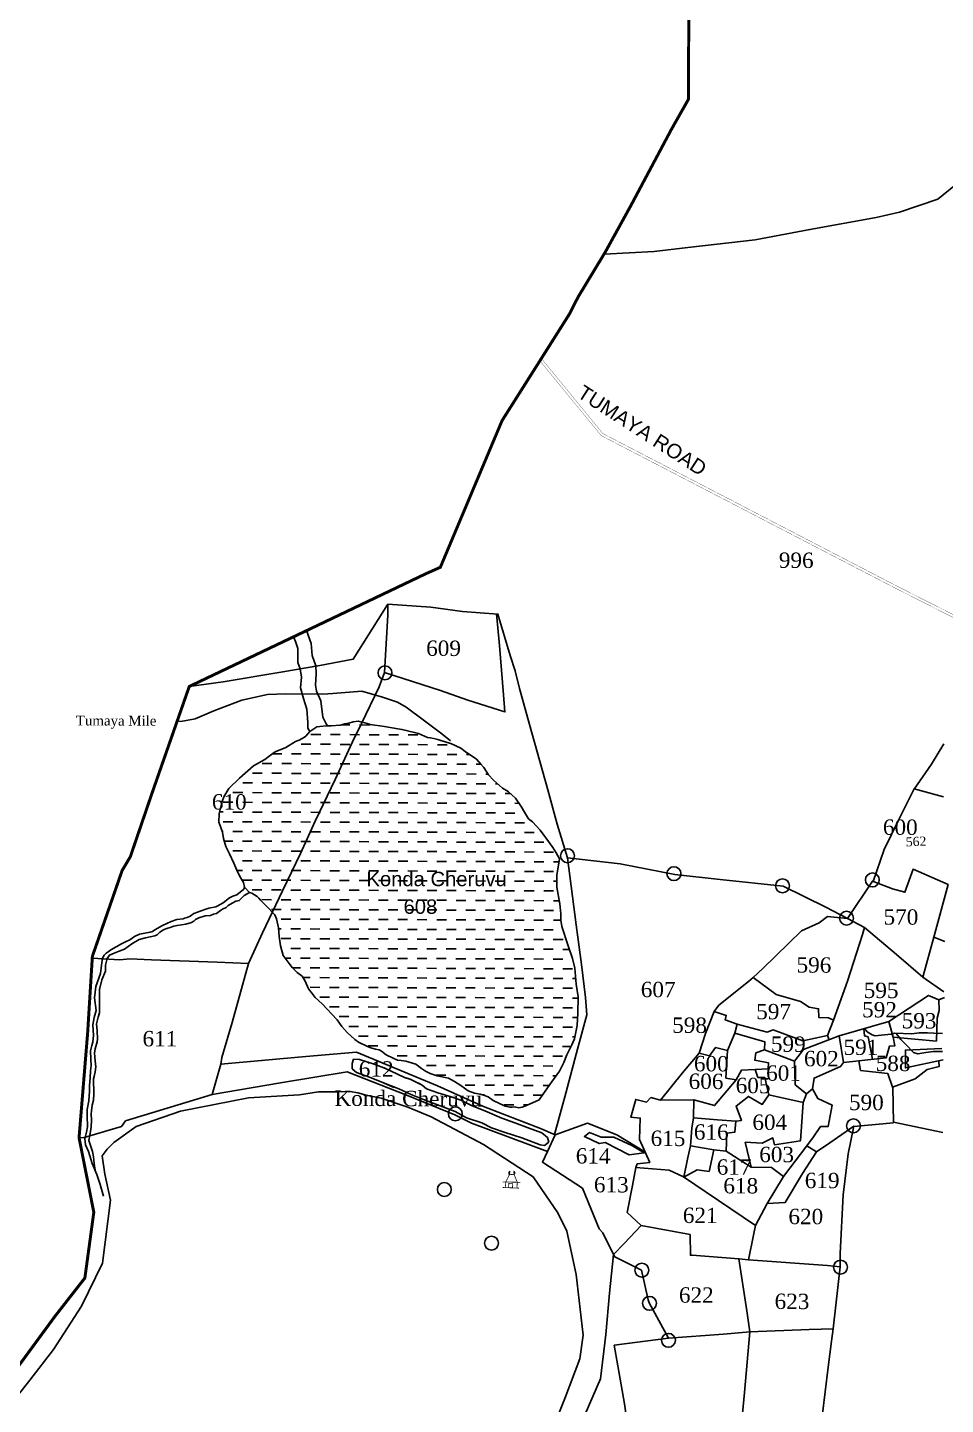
# Model space of a CAD drawing. Header units: feet. Extents: x 349593 to 350015, y 1571769 to 1572365.
# Drawn here: x 349688.6 to 349739.1, y 1572020.6 to 1572096.4 of the extents above; entities that cross this region are included whole.
import ezdxf

# ---------------------------------------------------------------- set-up
doc = ezdxf.new("R2010")
doc.units = ezdxf.units.FT
doc.header["$LTSCALE"] = 15
doc.header["$MEASUREMENT"] = 0
for name, color, linetype in [('CARTTRACK', 6, 'Continuous'), ('PLATS', 6, 'Continuous'), ('PLOTNO', 7, 'Continuous'), ('STREAM', 4, 'Continuous'), ('TANK', 4, 'Continuous'), ('text', 7, 'Continuous'), ('VILLAGE', 30, 'Continuous'), ('VILLAGE BOUNDRY', 7, 'Continuous')]:
    doc.layers.add(name, color=color, linetype=linetype)
doc.layers.add('ROAD', color=1, linetype='Continuous', lineweight=40)
doc.styles.add('ARIAL', font='ARIAL.TTF')
doc.styles.get("Standard").update_dxf_attribs({"font": 'TIMES.TTF'})

msp = doc.modelspace()

# ---------------------------------------------------------------- hatches: boundary and pattern name
at = {"layer": 'STREAM', "extrusion": (-3.55122e-05, 6.11968e-05, 1)}
h = msp.add_hatch(dxfattribs=at)
h.set_pattern_fill('DASH', color=256, scale=4.279352, angle=-0.21052, style=0)
h.set_pattern_definition([(359.7895, (349627.3469, 1571952.38144), (0.5368809, 0.53295), [0.534919, -0.534919])])
h.paths.add_polyline_path([(349715.66, 1572036.938), (349715.423, 1572036.983), (349715.296, 1572036.97), (349715.186, 1572036.97), (349714.91, 1572037.024), (349714.253, 1572037.334), (349713.984, 1572037.534), (349713.786, 1572037.621), (349713.547, 1572037.696), (349713.235, 1572037.741), (349712.886, 1572037.872), (349712.474, 1572038.169), (349712.119, 1572038.38), (349711.8, 1572038.56), (349711.178, 1572038.703), (349710.782, 1572038.832), (349710.537, 1572038.952), (349710.32, 1572039.093), (349710.004, 1572039.336), (349709.452, 1572039.511), (349709.198, 1572039.536), (349708.994, 1572039.556), (349708.76, 1572039.662), (349708.364, 1572039.859), (349708.105, 1572040.061), (349707.973, 1572040.119), (349707.772, 1572040.167), (349707.582, 1572040.222), (349707.332, 1572040.312), (349706.84, 1572040.549), (349706.651, 1572040.698), (349706.227, 1572041.083), (349705.936, 1572041.419), (349705.68, 1572041.773), (349705.387, 1572042.082), (349704.839, 1572042.659), (349704.457, 1572043.012), (349704.292, 1572043.227), (349704.103, 1572043.476), (349703.909, 1572043.909), (349703.738, 1572044.173), (349703.479, 1572044.384), (349703.196, 1572044.652), (349702.98, 1572044.947), (349702.705, 1572045.322), (349702.552, 1572045.854), (349702.485, 1572046.357), (349702.445, 1572046.837), (349702.331, 1572047.332), (349702.238, 1572047.561), (349701.758, 1572048.05), (349701.45, 1572048.363), (349701.353, 1572048.464), (349701.273, 1572048.555), (349700.982, 1572048.755), (349700.841, 1572048.78), (349700.572, 1572049.079), (349700.52, 1572049.334), (349700.353, 1572049.613), (349700.205, 1572049.889), (349699.995, 1572050.398), (349699.74, 1572050.911), (349699.54, 1572051.314), (349699.422, 1572051.749), (349699.36, 1572052.105), (349699.262, 1572052.366), (349699.163, 1572052.656), (349699.185, 1572053.127), (349699.344, 1572053.797), (349699.434, 1572054.05), (349699.717, 1572054.511), (349700.295, 1572055.076), (349701.062, 1572055.755), (349701.693, 1572056.107), (349701.933, 1572056.277), (349702.257, 1572056.521), (349702.848, 1572056.761), (349703.379, 1572057.089), (349703.578, 1572057.16), (349703.872, 1572057.322), (349703.95, 1572057.388), (349704.17, 1572057.643), (349704.546, 1572057.894), (349704.711, 1572057.917), (349705.062, 1572057.95), (349705.334, 1572057.944), (349705.83, 1572057.997), (349706.095, 1572058.056), (349706.314, 1572058.094), (349706.549, 1572058.166), (349706.835, 1572058.212), (349707.194, 1572058.123), (349707.33, 1572058.08), (349707.48, 1572058.021), (349708.283, 1572057.906), (349709.004, 1572057.787), (349709.23, 1572057.756), (349709.472, 1572057.704), (349710.138, 1572057.536), (349710.633, 1572057.317), (349710.794, 1572057.297), (349710.985, 1572057.259), (349711.206, 1572057.205), (349711.724, 1572057.044), (349711.93, 1572056.979), (349712.471, 1572056.73), (349712.72, 1572056.539), (349713.333, 1572056.124), (349713.58, 1572055.845), (349713.734, 1572055.653), (349713.997, 1572055.255), (349714.271, 1572054.954), (349714.772, 1572054.522), (349715.072, 1572054.332), (349715.481, 1572053.977), (349715.786, 1572053.506), (349715.982, 1572053.195), (349716.205, 1572052.842), (349716.425, 1572052.668), (349716.849, 1572052.213), (349717.047, 1572051.945), (349717.153, 1572051.796), (349717.532, 1572051.261), (349717.727, 1572050.974), (349717.904, 1572050.629), (349717.826, 1572050.177), (349717.748, 1572049.746), (349717.753, 1572049.079), (349717.929, 1572048.164), (349717.977, 1572047.617), (349717.975, 1572047.267), (349718.032, 1572046.914), (349718.385, 1572045.844), (349718.621, 1572045.156), (349718.752, 1572044.611), (349718.819, 1572043.744), (349718.934, 1572043.047), (349718.913, 1572042.146), (349718.875, 1572041.473), (349718.732, 1572040.734), (349718.579, 1572040.398), (349718.315, 1572039.86), (349718.151, 1572039.437), (349717.899, 1572038.961), (349717.471, 1572038.346), (349716.994, 1572037.661), (349716.793, 1572037.368), (349716.425, 1572037.212), (349716.002, 1572037.034), (349715.849, 1572036.973)])

# ---------------------------------------------------------------- linework, layer by layer
at = {"layer": 'CARTTRACK', "extrusion": (-3.55122e-05, 6.11968e-05, 1), "elevation": 82.799}
for points in [[(349724.364, 1572110.327), (349725.627, 1572110.003), (349726.727, 1572109.752), (349728.478, 1572109.2), (349729.467, 1572108.748), (349731.839, 1572107.656), (349733.855, 1572106.423), (349734.701, 1572105.581), (349735.226, 1572104.799), (349736.457, 1572102.974), (349738.637, 1572099.225), (349739.325, 1572097.909), (349740.409, 1572095.423), (349740.736, 1572091.474), (349739.98, 1572087.951), (349738.714, 1572086.926), (349736.603, 1572086.204), (349735.32, 1572085.924), (349731.677, 1572085.252), (349728.662, 1572084.697), (349724.972, 1572084.263), (349723.107, 1572084.044), (349720.354, 1572083.903)], [(349711.914, 1572057.132), (349711.435, 1572057.511), (349710.477, 1572058.225), (349709.459, 1572058.985), (349708.989, 1572059.262), (349708.162, 1572059.522), (349707.034, 1572059.866), (349705.442, 1572059.739), (349704.89, 1572059.689), (349702.849, 1572059.718), (349701.847, 1572059.683), (349700.434, 1572059.363), (349698.886, 1572058.771), (349697.866, 1572058.333), (349697.064, 1572058.194), (349696.873, 1572058.223)], [(349662.72, 1571991.868), (349665.597, 1571992.865), (349666.886, 1571993.221), (349668.042, 1571993.745), (349670.748, 1571994.678), (349671.674, 1571995.391), (349673.026, 1571996.924), (349674.135, 1571998.181), (349675.663, 1571999.843), (349676.144, 1572000.753), (349676.462, 1572001.226), (349677.787, 1572002.882), (349678.307, 1572003.777), (349678.876, 1572005.114), (349679.73, 1572007.525), (349680.844, 1572010.342), (349681.021, 1572010.835), (349681.52, 1572012.194), (349682.472, 1572013.656), (349684.815, 1572016.975), (349687.333, 1572020.143), (349688.768, 1572021.948), (349690.073, 1572023.641), (349691.6, 1572026.034), (349692.752, 1572028.383), (349693.204, 1572031.854), (349692.89, 1572033.289), (349692.751, 1572034.288), (349693.016, 1572034.66), (349693.38, 1572035.021), (349694.614, 1572035.916), (349697.048, 1572036.748), (349700.788, 1572037.482), (349703.605, 1572037.649), (349704.638, 1572037.81), (349705.747, 1572037.817), (349706.395, 1572037.826), (349706.801, 1572037.758), (349707.273, 1572037.625), (349708.1, 1572037.474), (349709.555, 1572036.965), (349710.839, 1572036.45), (349713.721, 1572034.922), (349716.446, 1572033.134), (349717.81, 1572031.166), (349718.303, 1572030.147), (349718.825, 1572027.764), (349719.211, 1572024.424), (349719.022, 1572023.121), (349718.204, 1572020.941), (349717.586, 1572019.448), (349715.326, 1572014.602), (349710.853, 1572005.783), (349710.042, 1572004.276), (349709.954, 1572003.442), (349709.112, 1572001.707), (349708.114, 1571999.41), (349708.086, 1571998.936), (349708.202, 1571998.466), (349708.653, 1571997.835), (349709.6, 1571997.311), (349710.834, 1571997.105), (349713.157, 1571996.51), (349715.227, 1571996.324), (349716.528, 1571996.26), (349719.298, 1571995.831), (349720.839, 1571995.976), (349721.133, 1571995.95), (349721.779, 1571995.88), (349722.249, 1571995.92), (349723.416, 1571995.74), (349723.735, 1571995.713), (349724.121, 1571995.67), (349724.532, 1571995.484), (349725.962, 1571994.687), (349726.723, 1571993.862), (349727.516, 1571992.168), (349727.679, 1571990.891), (349727.472, 1571989.444), (349726.835, 1571987.45), (349725.232, 1571984.966), (349723.462, 1571982.731), (349721.454, 1571980.962), (349719.036, 1571978.825), (349715.451, 1571975.929), (349712.449, 1571973.573), (349710.873, 1571972.445)]]:
    msp.add_lwpolyline(points, dxfattribs=at)
at = {"layer": 'PLATS', "color": 0, "extrusion": (-3.55122e-05, 6.11968e-05, 1), "elevation": 82.799}
for points in [[(349805.992, 1572106.265), (349805.774, 1572106.031), (349805.229, 1572105.343), (349804.63, 1572104.589), (349803.918, 1572103.735), (349803.09, 1572102.687), (349801.397, 1572100.496), (349799.604, 1572097.759), (349797.795, 1572094.876), (349796.843, 1572093.513), (349796.094, 1572092.264), (349794.872, 1572090.414), (349793.086, 1572087.907), (349792.665, 1572087.333), (349791.516, 1572085.849), (349790.433, 1572084.39), (349788.779, 1572082.638), (349787.864, 1572081.315), (349786.744, 1572079.761), (349785.8, 1572078.366), (349784.834, 1572077.253), (349784.694, 1572076.793), (349784.026, 1572075.494), (349783.003, 1572074.289), (349781.932, 1572072.966), (349780.739, 1572071.471), (349779.848, 1572070.256), (349779.1, 1572069.307), (349778.258, 1572068.243), (349777.455, 1572067.215), (349777.09, 1572066.718), (349776.117, 1572065.257), (349775.095, 1572063.828), (349774.353, 1572062.783), (349773.852, 1572062.013), (349771.773, 1572059.001), (349771.088, 1572057.997), (349770.521, 1572057.342), (349769.54, 1572056.18), (349769.006, 1572055.581), (349768.125, 1572054.585), (349766.921, 1572053.197), (349766.351, 1572052.543), (349765.828, 1572051.837), (349765.061, 1572050.651), (349764.59, 1572049.939), (349764.043, 1572049.156), (349763.066, 1572048.137), (349761.882, 1572046.871), (349761.251, 1572045.156), (349761.141, 1572044.826), (349759.657, 1572042.928), (349758.495, 1572041.233), (349757.212, 1572039.382), (349756.258, 1572037.969), (349755.419, 1572036.037), (349754.577, 1572034.21), (349753.976, 1572032.823), (349753.675, 1572032.574), (349752.827, 1572030.684), (349752.171, 1572029.302), (349751.332, 1572028.445), (349749.921, 1572026.047), (349749.302, 1572024.788), (349748.64, 1572023.353), (349748.063, 1572022.122), (349747.509, 1572020.982), (349746.828, 1572019.452), (349746.224, 1572018.197), (349745.604, 1572016.799), (349745.065, 1572015.635), (349744.105, 1572013.582), (349743.229, 1572011.727), (349742.428, 1572009.833), (349741.776, 1572008.446), (349741.127, 1572007.062), (349740.24, 1572005.131), (349739.491, 1572003.627), (349738.908, 1572002.424)], [(349738.959, 1572004.666), (349739.373, 1572005.547), (349739.979, 1572006.796), (349740.685, 1572008.252), (349741.507, 1572009.979), (349742.509, 1572012.129), (349743.074, 1572013.299), (349743.766, 1572014.751), (349744.278, 1572015.766), (349745.298, 1572017.998), (349746.159, 1572019.874), (349747.305, 1572022.375), (349748.146, 1572024.244), (349748.852, 1572025.732), (349749.97, 1572027.518), (349750.789, 1572029.19), (349751.599, 1572030.795), (349752.434, 1572032.454), (349753.173, 1572033.967), (349753.782, 1572035.241), (349754.497, 1572036.334), (349755.001, 1572037.414), (349755.852, 1572039.204), (349756.647, 1572040.759), (349757.289, 1572042.162), (349757.85, 1572043.363), (349758.875, 1572045.082), (349760.756, 1572047.194), (349763.02, 1572049.942), (349764.214, 1572051.454), (349765.335, 1572052.88), (349766.881, 1572054.917), (349768.442, 1572056.864), (349769.64, 1572058.505), (349770.854, 1572060.101), (349772.082, 1572061.706), (349772.497, 1572062.288), (349773.148, 1572063.172), (349773.952, 1572064.295), (349774.846, 1572065.425), (349776.534, 1572067.642), (349777.277, 1572068.629), (349778.636, 1572070.378), (349779.744, 1572071.895), (349780.957, 1572073.466), (349782.033, 1572074.922), (349783.286, 1572076.547), (349784.125, 1572077.62), (349784.596, 1572078.54), (349785.466, 1572079.562), (349787.257, 1572082.129), (349787.718, 1572082.887), (349789.319, 1572085.032), (349790.351, 1572086.483), (349791.256, 1572087.711), (349792.098, 1572088.78), (349792.781, 1572089.676), (349793.392, 1572090.435), (349794.529, 1572091.938), (349794.868, 1572092.477), (349795.757, 1572093.684), (349796.621, 1572094.814), (349796.738, 1572095.056), (349797.66, 1572096.603), (349797.989, 1572097.209), (349798.678, 1572098.256), (349799.036, 1572098.908), (349799.766, 1572099.985), (349800.918, 1572101.704), (349802.012, 1572102.55), (349802.475, 1572102.988), (349803.109, 1572103.826), (349803.847, 1572104.855), (349804.608, 1572105.848), (349804.985, 1572106.336)], [(349738.494, 1572046.327), (349739.285, 1572049.224), (349737.357, 1572050.063), (349736.906, 1572048.799), (349736.906, 1572048.799), (349736.229, 1572048.99), (349735.124, 1572049.411), (349733.756, 1572047.344), (349732.563, 1572047.971), (349730.207, 1572049.137), (349726.749, 1572049.498), (349724.252, 1572049.782), (349721.239, 1572050.362), (349718.342, 1572050.692), (349717.784, 1572052.55), (349717.264, 1572054.429), (349716.381, 1572057.559), (349715.695, 1572060.014), (349715.457, 1572060.978), (349715.184, 1572061.815), (349714.515, 1572064.1), (349712.575, 1572064.249), (349710.829, 1572064.487), (349708.468, 1572064.644), (349706.553, 1572061.616), (349704.713, 1572061.273), (349702.685, 1572060.92), (349699.396, 1572060.371), (349697.535, 1572060.118)], [(349708.468, 1572064.644), (349708.464, 1572064.041), (349708.276, 1572060.877), (349711.357, 1572059.899), (349712.862, 1572059.355), (349714.901, 1572058.716), (349714.821, 1572059.649), (349714.602, 1572062.38), (349714.44, 1572064.106)], [(349700.8, 1572044.882), (349701.563, 1572046.573), (349702.66, 1572048.871), (349703.646, 1572050.937), (349704.468, 1572052.704), (349705.568, 1572055.001), (349706.524, 1572057.063), (349707.002, 1572058.085), (349707.979, 1572060.104), (349708.276, 1572060.877)], [(349737.414, 1572054.468), (349738.379, 1572055.835), (349739.042, 1572056.967)], [(349735.154, 1572049.395), (349735.762, 1572051.141), (349736.598, 1572052.841), (349737.414, 1572054.479), (349739.03, 1572054.042)], [(349717.632, 1572035.461), (349718.199, 1572037.545), (349718.889, 1572040.162), (349719.412, 1572042.058), (349719.33, 1572043.009), (349719.113, 1572044.83), (349718.818, 1572047.007), (349718.342, 1572050.692)], [(349732.975, 1572041.763), (349733.755, 1572043.912), (349734.566, 1572046.48), (349734.685, 1572046.856), (349733.756, 1572047.344), (349732.657, 1572047.46), (349732.193, 1572047.106), (349731.222, 1572046.666), (349729.092, 1572044.602), (349728.566, 1572044.1)], [(349739.048, 1572043.326), (349737.902, 1572044.125), (349736.452, 1572045.371), (349734.685, 1572046.856)], [(349737.902, 1572044.125), (349738.494, 1572046.327), (349739.109, 1572046.079)], [(349699.262, 1572039.34), (349699.334, 1572039.706), (349699.887, 1572041.639), (349700.223, 1572042.815), (349700.8, 1572044.882), (349699.061, 1572044.943), (349695.45, 1572045.071), (349694.257, 1572045.128), (349693.721, 1572045.071), (349692.197, 1572045.165)], [(349726.42, 1572042.239), (349726.663, 1572042.583), (349728.294, 1572043.883), (349728.566, 1572044.1), (349729.82, 1572043.169), (349731.166, 1572042.789), (349731.642, 1572042.474), (349732.158, 1572042.389), (349732.175, 1572041.905), (349732.71, 1572041.888), (349732.975, 1572041.763), (349732.648, 1572040.913), (349732.735, 1572040.683)], [(349730.83, 1572039.508), (349731.33, 1572040.149), (349733.284, 1572040.892), (349736.021, 1572041.679), (349737.671, 1572042.775), (349738.198, 1572043.124), (349738.769, 1572042.875), (349739.08, 1572043)], [(349738.769, 1572042.875), (349738.787, 1572042.289), (349738.678, 1572041.861), (349738.641, 1572040.607), (349736.259, 1572040.828), (349736.021, 1572041.679)], [(349727.55, 1572041.05), (349727.672, 1572041.543), (349727.026, 1572041.777), (349727.075, 1572042.022), (349726.42, 1572042.239), (349725.936, 1572041.032), (349725.586, 1572039.952)], [(349732.648, 1572040.913), (349731.294, 1572040.623), (349729.653, 1572041.234), (349729.338, 1572041.108), (349727.672, 1572041.543)], [(349735.13, 1572039.606), (349734.878, 1572040.842), (349734.69, 1572040.894), (349734.652, 1572041.286)], [(349728.661, 1572039.049), (349729.387, 1572039.086), (349729.408, 1572039.404), (349728.642, 1572039.556), (349728.706, 1572039.965), (349729.174, 1572040.126), (349729.197, 1572040.576), (349727.55, 1572041.05), (349727.144, 1572040.096)], [(349733.533, 1572039.431), (349733.284, 1572040.892)], [(349738.773, 1572039.524), (349738.798, 1572039.212), (349738.125, 1572039.051), (349737.47, 1572038.526), (349736.217, 1572038.071), (349735.972, 1572038.821), (349734.464, 1572038.996), (349734.381, 1572039.516), (349735.879, 1572039.696), (349736.052, 1572040.323), (349736.362, 1572040.351), (349736.259, 1572040.828)], [(349698.794, 1572037.674), (349699.262, 1572039.34), (349703.949, 1572039.758), (349706.735, 1572040.007), (349711.188, 1572038.147), (349713.728, 1572037.005), (349716.858, 1572035.794), (349717.66, 1572035.449), (349717.235, 1572034.54)], [(349725.286, 1572037.373), (349726.438, 1572037.059), (349727.618, 1572038.469), (349727.055, 1572038.577), (349727.144, 1572040.096), (349726.495, 1572040.256), (349726.151, 1572039.789), (349725.586, 1572039.952), (349724.67, 1572038.869), (349723.458, 1572037.351)], [(349731.494, 1572037.709), (349730.867, 1572038.206), (349730.83, 1572039.508), (349729.174, 1572040.126)], [(349738.931, 1572040.202), (349736.932, 1572040.114), (349736.937, 1572039.133), (349739.006, 1572039.573)], [(349727.602, 1572036.211), (349727.911, 1572036.243), (349727.616, 1572037.033), (349728.296, 1572037.567), (349729.055, 1572037.125), (349729.422, 1572037.644), (349729.195, 1572038.613), (349728.821, 1572038.606), (349728.661, 1572039.049), (349727.92, 1572039.01), (349727.618, 1572038.469)], [(349731.816, 1572037.985), (349731.914, 1572038.571), (349733.366, 1572039.204), (349733.533, 1572039.431), (349734.381, 1572039.516)], [(349712.837, 1571972.322), (349713.612, 1571972.859), (349716.164, 1571974.848), (349719.603, 1571976.116), (349720.427, 1571976.633), (349721.982, 1571978.557), (349724.691, 1571981.649), (349726.348, 1571983.634), (349727.235, 1571984.69), (349728.572, 1571986.351), (349728.957, 1571986.828), (349729.621, 1571987.972), (349729.806, 1571989.229), (349729.516, 1571990.808), (349729.155, 1571992.494), (349728.846, 1571993.935), (349728.325, 1571996.178), (349727.892, 1571998.035), (349724.582, 1571998.087), (349723.432, 1571998.088), (349720.151, 1571997.445), (349719.703, 1571997.238), (349717.802, 1571996.918), (349713.536, 1571997.87), (349709.237, 1571998.886), (349709.859, 1572000.044), (349710.881, 1572002.069), (349711.666, 1572003.6), (349711.526, 1572004.02), (349712.507, 1572005.847), (349713.501, 1572007.858), (349714.392, 1572009.659), (349715.086, 1572011.177), (349716.422, 1572013.984), (349717.351, 1572015.876), (349719.085, 1572019.529), (349720.161, 1572022.029), (349720.457, 1572024.464), (349720.657, 1572026.732), (349720.872, 1572028.864), (349720.287, 1572030.051), (349720.084, 1572030.276), (349719.16, 1572032.521), (349716.965, 1572033.954), (349717.235, 1572034.54), (349713.066, 1572036.094), (349712.15, 1572036.551), (349709.546, 1572037.608), (349706.218, 1572038.914), (349702.559, 1572038.304), (349698.794, 1572037.674), (349694.032, 1572036.224), (349693.804, 1572035.906), (349691.752, 1572035.313), (349691.471, 1572035.29)], [(349722.098, 1572033.652), (349722.173, 1572033.851), (349722.867, 1572033.93), (349722.3, 1572035.202), (349722.349, 1572036.376), (349721.824, 1572036.432), (349722.103, 1572037.401), (349722.685, 1572037.256), (349722.935, 1572037.501), (349723.458, 1572037.351), (349725.286, 1572037.373), (349725.276, 1572036.38)], [(349731.52, 1572034.842), (349731.873, 1572035.349), (349732.264, 1572035.91), (349732.678, 1572035.903), (349732.907, 1572037.077), (349732.115, 1572037.459), (349731.816, 1572037.985), (349731.494, 1572037.709), (349731.304, 1572037.228), (349731.168, 1572035.122), (349729.737, 1572034.892), (349729.641, 1572035.279), (349729.058, 1572035), (349728.124, 1572035.045), (349728.451, 1572033.667)], [(349729.422, 1572037.644), (349731.304, 1572037.228)], [(349734.093, 1572035.912), (349736.277, 1572036.12), (349736.243, 1572038.066)], [(349717.66, 1572035.449), (349719.447, 1572036.098), (349721.059, 1572035.454), (349722.603, 1572034.522)], [(349727.081, 1572034.55), (349727.114, 1572035.542), (349727.547, 1572035.595), (349727.602, 1572036.211), (349726.594, 1572036.274), (349725.276, 1572036.38), (349725.187, 1572035.815), (349725.105, 1572034.853)], [(349736.288, 1572036.141), (349738.995, 1572035.575)], [(349721.73, 1572034.344), (349720.421, 1572035.028), (349720.095, 1572034.967), (349719.27, 1572035.365), (349719.563, 1572035.579), (349720.193, 1572035.327), (349720.901, 1572035.324), (349721.923, 1572034.854), (349722.57, 1572034.47), (349721.73, 1572034.344)], [(349733.349, 1572028.185), (349733.353, 1572028.926), (349733.505, 1572032.152), (349733.79, 1572034.413), (349734.088, 1572035.934), (349732.769, 1572035.017), (349732.039, 1572034.518)], [(349730.221, 1572033.162), (349729.571, 1572033.663), (349728.451, 1572033.667), (349727.081, 1572034.55), (349726.395, 1572034.62), (349726.135, 1572033.442), (349725.474, 1572033.534), (349724.753, 1572033.127), (349724.965, 1572034.208), (349725.105, 1572034.853), (349726.395, 1572034.62)], [(349728.684, 1572030.472), (349729.323, 1572031.676), (349730.325, 1572031.732), (349731.281, 1572033.332), (349732.039, 1572034.518), (349731.52, 1572034.842), (349730.221, 1572033.162), (349729.323, 1572031.676)], [(349728.303, 1572028.575), (349728.57, 1572029.933), (349728.684, 1572030.472), (349725.974, 1572032.303), (349724.73, 1572033.143), (349723.943, 1572033.515), (349722.098, 1572033.652), (349721.914, 1572032.661), (349721.627, 1572031.174), (349722.402, 1572030.456)], [(349722.417, 1572014.037), (349722.321, 1572014.452), (349722.107, 1572016.04), (349721.804, 1572018.283), (349721.484, 1572020.653), (349721.119, 1572022.741), (349720.92, 1572023.875), (349723.893, 1572024.261), (349726.933, 1572024.49), (349728.376, 1572024.607), (349728.206, 1572025.763), (349727.777, 1572028.634), (349725.2, 1572028.823), (349725.109, 1572028.83), (349725.091, 1572029.961), (349722.402, 1572030.456), (349721.484, 1572029.496), (349720.872, 1572028.864), (349720.942, 1572028.735), (349722.416, 1572027.998), (349722.788, 1572026.378), (349722.833, 1572026.202), (349723.893, 1572024.261)], [(349727.777, 1572028.634), (349728.303, 1572028.575), (349732.64, 1572028.265), (349733.349, 1572028.185), (349733.111, 1572026.082), (349732.951, 1572024.782)], [(349738.884, 1571994.589), (349739.773, 1571994.861), (349743.991, 1571995.495), (349749.115, 1571996.272), (349751.604, 1571996.75), (349752.259, 1571996.877), (349752.633, 1571996.693), (349754.614, 1571997.038), (349756.718, 1571997.354), (349764.003, 1571998.21), (349766.537, 1571998.583), (349767.328, 1572003.61), (349768.025, 1572007.579), (349768.486, 1572010.317), (349768.715, 1572011.755), (349769.312, 1572015.439), (349769.566, 1572017.179), (349769.775, 1572018.592), (349769.92, 1572019.519), (349769.962, 1572019.885), (349770.001, 1572020.794), (349770.028, 1572023.155), (349770.051, 1572024.413), (349770.082, 1572025.536), (349770.091, 1572025.851), (349770.561, 1572026.211), (349771.374, 1572027.621), (349771.945, 1572027.171), (349771.889, 1572026.634), (349773.327, 1572026.015), (349773.8, 1572027.858), (349772.451, 1572028.204), (349771.374, 1572027.621)], [(349731.443, 1572013.431), (349731.652, 1572014.983), (349731.86, 1572016.54), (349732.08, 1572018.176), (349732.349, 1572019.95), (349732.689, 1572022.674), (349732.865, 1572024.095), (349732.951, 1572024.782), (349731.641, 1572024.744), (349728.376, 1572024.607), (349728.074, 1572021.284), (349727.882, 1572019.165), (349727.706, 1572017.227), (349727.392, 1572014.549), (349727.329, 1572013.728)]]:
    msp.add_lwpolyline(points, dxfattribs=at)
at = {"layer": 'PLATS', "color": 0, "extrusion": (-3.55122e-05, 6.11968e-05, 1)}
for centre in [(349708.303, 1572060.865, 82.799), (349718.347, 1572050.806, 82.799), (349724.2, 1572049.82, 82.799), (349735.117, 1572049.474, 82.799), (349730.169, 1572049.152, 82.799), (349733.699, 1572047.369, 82.799), (349712.171, 1572036.605, 82.799), (349734.074, 1572035.943, 82.799), (349711.566, 1572032.441, 82.799), (349714.165, 1572029.492, 82.799), (349722.435, 1572028.002, 82.799), (349733.361, 1572028.173, 82.799), (349722.854, 1572026.182, 82.799), (349723.895, 1572024.147, 82.799)]:
    msp.add_circle(centre, 0.382, dxfattribs=at)
at = {"layer": 'ROAD', "color": 6, "const_width": 0.0141, "elevation": -0.97}
for points in [[(349736.437, 1572065.498), (349720.195, 1572073.923), (349716.827, 1572078.038)], [(349736.501, 1572065.624), (349720.286, 1572074.034), (349716.906, 1572078.163)], [(349736.437, 1572065.498), (349764.455, 1572051.322)]]:
    msp.add_lwpolyline(points, dxfattribs=at)
msp.add_lwpolyline([(349764.538, 1572051.437), (349736.501, 1572065.624)], close=True, dxfattribs=at)
at = {"layer": 'STREAM', "extrusion": (-3.55122e-05, 6.11968e-05, 1)}
for p, q in [((349709.382, 1572038.6, -0.986), (349708.253, 1572039.145, -0.986)), ((349708.216, 1572038.308, -0.986), (349708.796, 1572038.066, -0.986)), ((349709.728, 1572038.496, -0.986), (349709.382, 1572038.6, -0.986)), ((349710.346, 1572038.192, -0.986), (349709.728, 1572038.496, -0.986)), ((349717.083, 1572034.859, -0.985), (349717.268, 1572035.018, -0.985))]:
    msp.add_line(p, q, dxfattribs=at)
at = {"layer": 'STREAM', "extrusion": (-3.55122e-05, 6.11968e-05, 1), "elevation": 82.799}
for points in [[(349704.17, 1572057.643), (349704.059, 1572057.818), (349704.06, 1572058.128), (349703.999, 1572058.873), (349703.811, 1572059.448), (349703.658, 1572060.045), (349703.702, 1572060.638), (349703.636, 1572061.084), (349703.501, 1572061.444), (349703.503, 1572062.206), (349703.384, 1572062.596), (349703.265, 1572062.846)], [(349703.99, 1572063.191), (349704.236, 1572062.482), (349704.297, 1572061.822), (349704.492, 1572061.261), (349704.522, 1572060.81), (349704.483, 1572060.185), (349704.532, 1572059.862), (349704.775, 1572059.325), (349704.888, 1572058.427), (349705.063, 1572058.059), (349705.148, 1572057.948)], [(349715.66, 1572036.938), (349715.423, 1572036.983), (349715.296, 1572036.97), (349715.186, 1572036.97), (349714.91, 1572037.024), (349714.253, 1572037.334), (349713.984, 1572037.534), (349713.786, 1572037.621), (349713.547, 1572037.696), (349713.235, 1572037.741), (349712.886, 1572037.872), (349712.474, 1572038.169), (349712.119, 1572038.38), (349711.8, 1572038.56), (349711.178, 1572038.703), (349710.782, 1572038.832), (349710.537, 1572038.952), (349710.32, 1572039.093), (349710.004, 1572039.336), (349709.452, 1572039.511), (349709.198, 1572039.536), (349708.994, 1572039.556), (349708.76, 1572039.662), (349708.364, 1572039.859), (349708.105, 1572040.061), (349707.973, 1572040.119), (349707.772, 1572040.167), (349707.582, 1572040.222), (349707.332, 1572040.312), (349706.84, 1572040.549), (349706.651, 1572040.698), (349706.227, 1572041.083), (349705.936, 1572041.419), (349705.68, 1572041.773), (349705.387, 1572042.082), (349704.839, 1572042.659), (349704.457, 1572043.012), (349704.292, 1572043.227), (349704.103, 1572043.476), (349703.909, 1572043.909), (349703.738, 1572044.173), (349703.479, 1572044.384), (349703.196, 1572044.652), (349702.98, 1572044.947), (349702.705, 1572045.322), (349702.552, 1572045.854), (349702.485, 1572046.357), (349702.445, 1572046.837), (349702.331, 1572047.332), (349702.238, 1572047.561), (349701.758, 1572048.05), (349701.45, 1572048.363), (349701.353, 1572048.464), (349701.273, 1572048.555), (349700.982, 1572048.755), (349700.841, 1572048.78), (349700.572, 1572049.079), (349700.52, 1572049.334), (349700.353, 1572049.613), (349700.205, 1572049.889), (349699.995, 1572050.398), (349699.74, 1572050.911), (349699.54, 1572051.314), (349699.422, 1572051.749), (349699.36, 1572052.105), (349699.262, 1572052.366), (349699.163, 1572052.656), (349699.185, 1572053.127), (349699.344, 1572053.797), (349699.434, 1572054.05), (349699.717, 1572054.511), (349700.295, 1572055.076), (349701.062, 1572055.755), (349701.693, 1572056.107), (349701.933, 1572056.277), (349702.257, 1572056.521), (349702.848, 1572056.761), (349703.379, 1572057.089), (349703.578, 1572057.16), (349703.872, 1572057.322), (349703.95, 1572057.388), (349704.17, 1572057.643), (349704.546, 1572057.894), (349704.711, 1572057.917), (349705.062, 1572057.95), (349705.334, 1572057.944), (349705.83, 1572057.997), (349706.095, 1572058.056), (349706.314, 1572058.094), (349706.549, 1572058.166), (349706.835, 1572058.212), (349707.194, 1572058.123), (349707.33, 1572058.08), (349707.48, 1572058.021), (349708.283, 1572057.906), (349709.004, 1572057.787), (349709.23, 1572057.756), (349709.472, 1572057.704), (349710.138, 1572057.536), (349710.633, 1572057.317), (349710.794, 1572057.297), (349710.985, 1572057.259), (349711.206, 1572057.205), (349711.724, 1572057.044), (349711.93, 1572056.979), (349712.471, 1572056.73), (349712.72, 1572056.539), (349713.333, 1572056.124), (349713.58, 1572055.845), (349713.734, 1572055.653), (349713.997, 1572055.255), (349714.271, 1572054.954), (349714.772, 1572054.522), (349715.072, 1572054.332), (349715.481, 1572053.977), (349715.786, 1572053.506), (349715.982, 1572053.195), (349716.205, 1572052.842), (349716.425, 1572052.668), (349716.849, 1572052.213), (349717.047, 1572051.945), (349717.153, 1572051.796), (349717.532, 1572051.261), (349717.727, 1572050.974), (349717.904, 1572050.629), (349717.826, 1572050.177), (349717.748, 1572049.746), (349717.753, 1572049.079), (349717.929, 1572048.164), (349717.977, 1572047.617), (349717.975, 1572047.267), (349718.032, 1572046.914), (349718.385, 1572045.844), (349718.621, 1572045.156), (349718.752, 1572044.611), (349718.819, 1572043.744), (349718.934, 1572043.047), (349718.913, 1572042.146), (349718.875, 1572041.473), (349718.732, 1572040.734), (349718.579, 1572040.398), (349718.315, 1572039.86), (349718.151, 1572039.437), (349717.899, 1572038.961), (349717.471, 1572038.346), (349716.994, 1572037.661), (349716.793, 1572037.368), (349716.425, 1572037.212), (349716.002, 1572037.034), (349715.849, 1572036.973), (349715.66, 1572036.938)], [(349692.815, 1572032.076), (349692.625, 1572032.71), (349692.457, 1572033.274), (349692.184, 1572033.876), (349691.982, 1572034.543), (349691.831, 1572034.893), (349691.78, 1572035.24), (349691.875, 1572035.606), (349691.938, 1572035.895), (349691.909, 1572036.507), (349691.926, 1572036.853), (349692.007, 1572037.318), (349692.043, 1572037.849), (349692.039, 1572038.159), (349692.074, 1572038.592), (349692.106, 1572038.978), (349692.134, 1572039.266), (349692.12, 1572039.612), (349692.101, 1572040.073), (349692.176, 1572040.37), (349692.226, 1572040.553), (349692.274, 1572040.943), (349692.227, 1572041.495), (349692.306, 1572041.913), (349692.419, 1572042.286), (349692.328, 1572042.986), (349692.398, 1572043.61), (349692.646, 1572044.328), (349692.71, 1572044.793), (349692.761, 1572045.166), (349692.857, 1572045.331), (349692.963, 1572045.439), (349693.064, 1572045.524), (349693.214, 1572045.634), (349693.806, 1572045.959), (349694.026, 1572046.077), (349694.261, 1572046.187), (349694.518, 1572046.362), (349694.795, 1572046.49), (349695.378, 1572046.6), (349695.515, 1572046.646), (349695.647, 1572046.72), (349696.069, 1572046.972), (349696.534, 1572047.191), (349696.844, 1572047.29), (349697.193, 1572047.34), (349697.278, 1572047.369), (349697.41, 1572047.415), (349697.576, 1572047.486), (349697.791, 1572047.62), (349698.396, 1572047.846), (349698.603, 1572047.915), (349698.993, 1572047.991), (349699.071, 1572048.032), (349699.397, 1572048.219), (349699.756, 1572048.483), (349699.938, 1572048.572), (349700.145, 1572048.662), (349700.541, 1572048.97), (349700.572, 1572049.079)], [(349700.841, 1572048.78), (349700.559, 1572048.617), (349700.374, 1572048.431), (349700.281, 1572048.342), (349700.212, 1572048.326), (349700.094, 1572048.3), (349699.888, 1572048.187), (349699.673, 1572048.062), (349699.573, 1572047.961), (349699.371, 1572047.867), (349699.245, 1572047.79), (349699.024, 1572047.636), (349698.873, 1572047.583), (349698.701, 1572047.52), (349698.411, 1572047.494), (349698.054, 1572047.387), (349697.885, 1572047.299), (349697.784, 1572047.2), (349697.648, 1572047.128), (349697.338, 1572047.033), (349697.102, 1572046.999), (349696.86, 1572046.97), (349696.694, 1572046.926), (349696.478, 1572046.863), (349696.361, 1572046.824), (349696.239, 1572046.788), (349696.121, 1572046.734), (349695.908, 1572046.599), (349695.76, 1572046.461), (349695.649, 1572046.396), (349695.129, 1572046.296), (349694.779, 1572046.19), (349694.377, 1572045.955), (349693.979, 1572045.673), (349693.669, 1572045.564), (349693.398, 1572045.45), (349693.143, 1572045.335), (349693.011, 1572045.143), (349692.918, 1572044.784), (349692.917, 1572044.457), (349692.732, 1572043.978), (349692.589, 1572043.439), (349692.587, 1572042.731), (349692.597, 1572042.166), (349692.526, 1572041.933), (349692.432, 1572041.554), (349692.467, 1572041.172), (349692.485, 1572040.741), (349692.463, 1572040.564), (349692.35, 1572040.174), (349692.318, 1572039.945), (349692.363, 1572039.528), (349692.401, 1572039.196), (349692.356, 1572038.912), (349692.297, 1572038.658), (349692.264, 1572038.524), (349692.292, 1572037.708), (349692.262, 1572037.355), (349692.197, 1572037.077), (349692.161, 1572036.771), (349692.128, 1572036.584), (349692.16, 1572036.27), (349692.131, 1572035.852), (349692.056, 1572035.426), (349692.008, 1572035.141), (349692.203, 1572034.537), (349692.261, 1572034.232), (349692.309, 1572033.882), (349692.353, 1572033.502)], [(349734.684, 1572041.292), (349734.825, 1572041.12), (349735.103, 1572040.951), (349735.271, 1572040.889), (349735.604, 1572040.93), (349736.151, 1572040.989), (349736.362, 1572041.053), (349737.29, 1572041.007), (349737.687, 1572041.057), (349738.149, 1572041.055), (349738.494, 1572041.048), (349738.975, 1572041.033)], [(349736.432, 1572041.029), (349736.678, 1572040.697), (349736.976, 1572040.403), (349737.384, 1572039.986), (349737.624, 1572039.907), (349738.06, 1572039.977), (349738.477, 1572040.034), (349738.978, 1572040.039)]]:
    msp.add_lwpolyline(points, dxfattribs=at)
at = {"layer": 'TANK', "extrusion": (-3.55122e-05, 6.11968e-05, 1)}
for p, q in [((349706.491, 1572039.089, -0.986), (349706.493, 1572039.371, -0.986)), ((349706.735, 1572038.874, -0.986), (349706.491, 1572039.089, -0.986)), ((349706.493, 1572039.371, -0.986), (349706.562, 1572039.607, -0.986)), ((349706.562, 1572039.607, -0.986), (349706.906, 1572039.606, -0.986)), ((349706.906, 1572039.606, -0.986), (349707.706, 1572039.336, -0.986)), ((349707.706, 1572039.336, -0.986), (349708.339, 1572039.097, -0.986)), ((349708.339, 1572039.097, -0.986), (349708.982, 1572038.793, -0.986)), ((349707.451, 1572038.618, -0.986), (349706.735, 1572038.874, -0.986)), ((349708.216, 1572038.308, -0.986), (349707.451, 1572038.618, -0.986)), ((349709.073, 1572037.986, -0.986), (349708.216, 1572038.308, -0.986)), ((349708.982, 1572038.793, -0.986), (349709.336, 1572038.622, -0.986)), ((349709.336, 1572038.622, -0.986), (349709.382, 1572038.6, -0.986)), ((349709.382, 1572038.6, -0.986), (349709.569, 1572038.544, -0.986)), ((349709.569, 1572038.544, -0.986), (349709.629, 1572038.526, -0.986)), ((349709.629, 1572038.526, -0.986), (349709.684, 1572038.509, -0.986)), ((349709.684, 1572038.509, -0.986), (349709.728, 1572038.496, -0.986)), ((349709.728, 1572038.496, -0.986), (349709.943, 1572038.39, -0.986)), ((349709.943, 1572038.39, -0.986), (349710.174, 1572038.276, -0.986)), ((349710.174, 1572038.276, -0.986), (349710.346, 1572038.192, -0.986)), ((349709.781, 1572037.659, -0.986), (349709.073, 1572037.986, -0.986)), ((349710.424, 1572037.401, -0.986), (349709.781, 1572037.659, -0.986)), ((349710.346, 1572038.192, -0.986), (349710.583, 1572037.993, -0.986)), ((349710.583, 1572037.993, -0.986), (349711.211, 1572037.762, -0.986)), ((349711.211, 1572037.762, -0.986), (349711.95, 1572037.547, -0.985)), ((349711.95, 1572037.547, -0.985), (349712.48, 1572037.366, -0.985)), ((349711.48, 1572036.991, -0.985), (349710.424, 1572037.401, -0.986)), ((349712.17, 1572036.745, -0.985), (349711.48, 1572036.991, -0.985)), ((349712.796, 1572036.388, -0.985), (349712.17, 1572036.745, -0.985)), ((349712.48, 1572037.366, -0.985), (349713.057, 1572037.075, -0.985)), ((349713.057, 1572037.075, -0.985), (349713.918, 1572036.721, -0.985)), ((349713.918, 1572036.721, -0.985), (349714.74, 1572036.378, -0.985)), ((349713.639, 1572036.114, -0.985), (349712.796, 1572036.388, -0.985)), ((349714.171, 1572035.834, -0.985), (349713.639, 1572036.114, -0.985)), ((349714.74, 1572036.378, -0.985), (349715.449, 1572036.114, -0.985)), ((349715.449, 1572036.114, -0.985), (349716.177, 1572035.84, -0.985)), ((349714.919, 1572035.583, -0.985), (349714.171, 1572035.834, -0.985)), ((349715.828, 1572035.296, -0.985), (349714.919, 1572035.583, -0.985)), ((349716.836, 1572034.903, -0.985), (349715.828, 1572035.296, -0.985)), ((349716.177, 1572035.84, -0.985), (349716.933, 1572035.563, -0.985)), ((349716.933, 1572035.563, -0.985), (349717.245, 1572035.303, -0.985)), ((349717.245, 1572035.303, -0.985), (349717.314, 1572035.058, -0.985)), ((349717.083, 1572034.859, -0.985), (349716.836, 1572034.903, -0.985)), ((349717.314, 1572035.058, -0.985), (349717.083, 1572034.859, -0.985))]:
    msp.add_line(p, q, dxfattribs=at)
at = {"layer": 'VILLAGE', "color": 1, "extrusion": (-3.55122e-05, 6.11968e-05, 1), "elevation": 82.799}
for points, const_width in [([(349715.562, 1572032.519), (349715.581, 1572032.839), (349715.411, 1572033.261), (349715.161, 1572033.276), (349714.954, 1572032.874), (349714.916, 1572032.545)], 0.0428), ([(349714.778, 1572032.862), (349715.742, 1572032.839)], 0.0422), ([(349714.779, 1572032.554), (349715.681, 1572032.517)], 0.0422), ([(349715.104, 1572032.537), (349715.117, 1572032.772), (349715.323, 1572032.766), (349715.319, 1572032.528)], 0.0422)]:
    msp.add_lwpolyline(points, dxfattribs=dict(at, const_width=const_width))
msp.add_lwpolyline([(349715.177, 1572033.455, 0.370254), (349715.161, 1572033.276)], format="xyb", dxfattribs=at)
at = {"layer": 'VILLAGE', "color": 1, "extrusion": (-3.55122e-05, 6.11968e-05, 1)}
msp.add_arc((349715.325, 1572033.343, 82.799), 0.106, 313.66571, 68.24221, dxfattribs=at)
at = {"layer": 'VILLAGE BOUNDRY', "lineweight": -3, "const_width": 0.164, "elevation": -0.998}
msp.add_lwpolyline([(349725.068, 1572101.938), (349725.013, 1572096.161), (349724.999, 1572092.423), (349724.072, 1572090.788), (349721.833, 1572086.58), (349720.431, 1572084.032), (349718.932, 1572081.553), (349718.444, 1572080.599), (349717.139, 1572078.532), (349714.746, 1572074.749), (349711.348, 1572066.676), (349710.591, 1572066.34), (349703.991, 1572063.193), (349703.865, 1572063.134), (349697.535, 1572060.12), (349695.486, 1572054.251), (349694.291, 1572050.75), (349693.841, 1572049.996), (349692.204, 1572045.274), (349691.943, 1572041.056), (349691.471, 1572035.292), (349692.283, 1572031.194), (349691.792, 1572027.579), (349690.14, 1572025.462), (349686.912, 1572021.058)], dxfattribs=at)

# ---------------------------------------------------------------- texts
at = {"layer": 'PLOTNO', "color": 0, "extrusion": (-3.55122e-05, 6.11968e-05, 1)}
for s, height, rotation, p in [('996', 0.8447, 359.7254, (349729.97, 1572066.645, 82.799)), ('609', 0.8447, 359.7254, (349710.566, 1572061.803, 82.799)), ('Tumaya Mile', 0.54172, 359.78948, (349691.295, 1572057.977, 82.799)), ('610', 0.8447, 359.7254, (349698.779, 1572053.35, 82.799)), ('600', 0.8447, 359.7254, (349735.695, 1572051.958, 82.799)), ('562', 0.5002, 2.65484, (349736.966, 1572051.316, 82.799)), ('570', 0.8447, 359.7254, (349735.73, 1572047.019, 82.799)), ('596', 0.8447, 359.7254, (349730.944, 1572044.379, 82.799)), ('607', 0.8447, 359.7254, (349722.373, 1572043.028, 82.799)), ('595', 0.8447, 359.7254, (349734.64, 1572042.981, 82.799)), ('592', 0.8447, 359.7254, (349734.55, 1572041.918, 82.799)), ('597', 0.8447, 359.7254, (349728.725, 1572041.812, 82.799)), ('593', 0.8447, 359.7254, (349736.728, 1572041.311, 82.799)), ('598', 0.8447, 359.7254, (349724.102, 1572041.064, 82.799)), ('611', 0.8447, 359.7254, (349694.96, 1572040.322, 82.799)), ('599', 0.8447, 359.7254, (349729.533, 1572040.021, 82.799)), ('591', 0.8447, 359.7254, (349733.526, 1572039.851, 82.799)), ('600', 0.8447, 359.7254, (349725.298, 1572038.948, 82.799)), ('602', 0.8447, 359.7254, (349731.353, 1572039.226, 82.799)), ('588', 0.8447, 359.7254, (349735.298, 1572038.964, 82.799)), ('612', 0.8447, 359.7254, (349706.859, 1572038.66, 82.799)), ('601', 0.8447, 359.7254, (349729.27, 1572038.43, 82.799)), ('606', 0.8447, 359.7254, (349725.007, 1572037.979, 82.799)), ('605', 0.8447, 359.7254, (349727.596, 1572037.746, 82.799)), ('Konda Cheruvu', 0.84468, 359.7254, (349705.523, 1572037.047, 82.799)), ('590', 0.8447, 359.7254, (349733.828, 1572036.814, 82.799)), ('616', 0.8447, 359.7254, (349725.295, 1572035.188, 82.799)), ('604', 0.8447, 359.7254, (349728.514, 1572035.724, 82.799)), ('615', 0.8447, 359.7254, (349722.915, 1572034.842, 82.799)), ('614', 0.8447, 359.7254, (349718.797, 1572033.876, 82.799)), ('603', 0.8447, 359.7254, (349728.892, 1572033.952, 82.799)), ('617', 0.8447, 359.7254, (349726.551, 1572033.262, 82.799)), ('613', 0.8447, 359.7254, (349719.795, 1572032.291, 82.799)), ('618', 0.8447, 359.7254, (349726.917, 1572032.234, 82.799)), ('619', 0.8447, 359.7254, (349731.396, 1572032.523, 82.799)), ('621', 0.8447, 359.7254, (349724.687, 1572030.604, 82.799)), ('620', 0.8447, 359.7254, (349730.496, 1572030.54, 82.799)), ('622', 0.8447, 359.7254, (349724.473, 1572026.221, 82.799)), ('623', 0.8447, 359.7254, (349729.737, 1572025.873, 82.799))]:
    msp.add_text(s, height=height, rotation=rotation, dxfattribs=at).set_placement(p)
at = {"layer": 'text', "ltscale": 5, "style": 'ARIAL'}
msp.add_text('TUMAYA ROAD', height=0.79548, rotation=327.15355, dxfattribs=at).set_placement((349718.815, 1572076.083, -0.97))
at = {"layer": 'text', "ltscale": 5, "extrusion": (-3.55122e-05, 6.11968e-05, 1), "style": 'ARIAL'}
for s, height, p in [('Konda Cheruvu', 0.79548, (349707.283, 1572049.131, 82.799)), ('608', 0.7955, (349709.323, 1572047.609, 82.799))]:
    msp.add_text(s, height=height, dxfattribs=at).set_placement(p)

doc.saveas('drawing.dxf')
